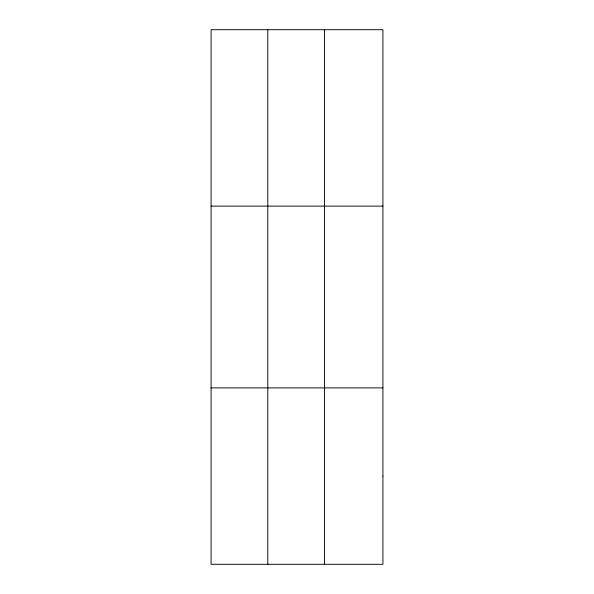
<?xml version="1.0" encoding="UTF-8"?>
<svg xmlns="http://www.w3.org/2000/svg" width="594" height="594" viewBox="0 0 594 594"><rect width="100%" height="100%" fill="white"/><g stroke="black" fill="none" stroke-linecap="round" stroke-linejoin="round"><path stroke-width="0.89" d="M267.79 29.7L267.79 564.3M324.495 29.7L324.495 564.3M211.085 206.118L382.915 206.118M211.085 387.882L382.915 387.882M382.915 476.091L382.915 564.3L211.085 564.3L211.085 29.7L382.915 29.7L382.915 476.091"/></g></svg>
